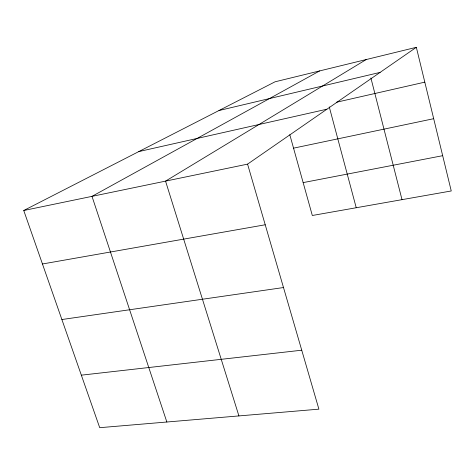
<?xml version="1.0" encoding="UTF-8"?>
<svg xmlns="http://www.w3.org/2000/svg" width="475" height="475" viewBox="0 0 475 475"><rect width="100%" height="100%" fill="white"/><g stroke="black" fill="none" stroke-linecap="round" stroke-linejoin="round"><path stroke-width="0.71" d="M247.57 164.13L318.903 409.159L99.714 427.69L23.75 210.502L247.57 164.13L416.343 47.31L451.25 190.968L312.318 215.49L289.798 134.704M366.195 59.559L165.549 181.123L238.919 415.922M319.639 70.923L91.996 196.365L166.856 422.014M23.75 210.502L275.049 81.807L416.343 47.31M218.969 110.527L380.125 72.384M336.348 102.273L424.81 82.145M138.807 151.578L326.937 109.197M293.55 148.158L433.687 118.697M303.151 182.608L442.676 155.687M42.459 263.981L265.222 224.77M61.887 319.532L283.498 287.541M81.344 375.167L301.744 350.206M329.264 106.899L356.232 207.741M370.892 77.948L402.01 199.66"/></g></svg>
